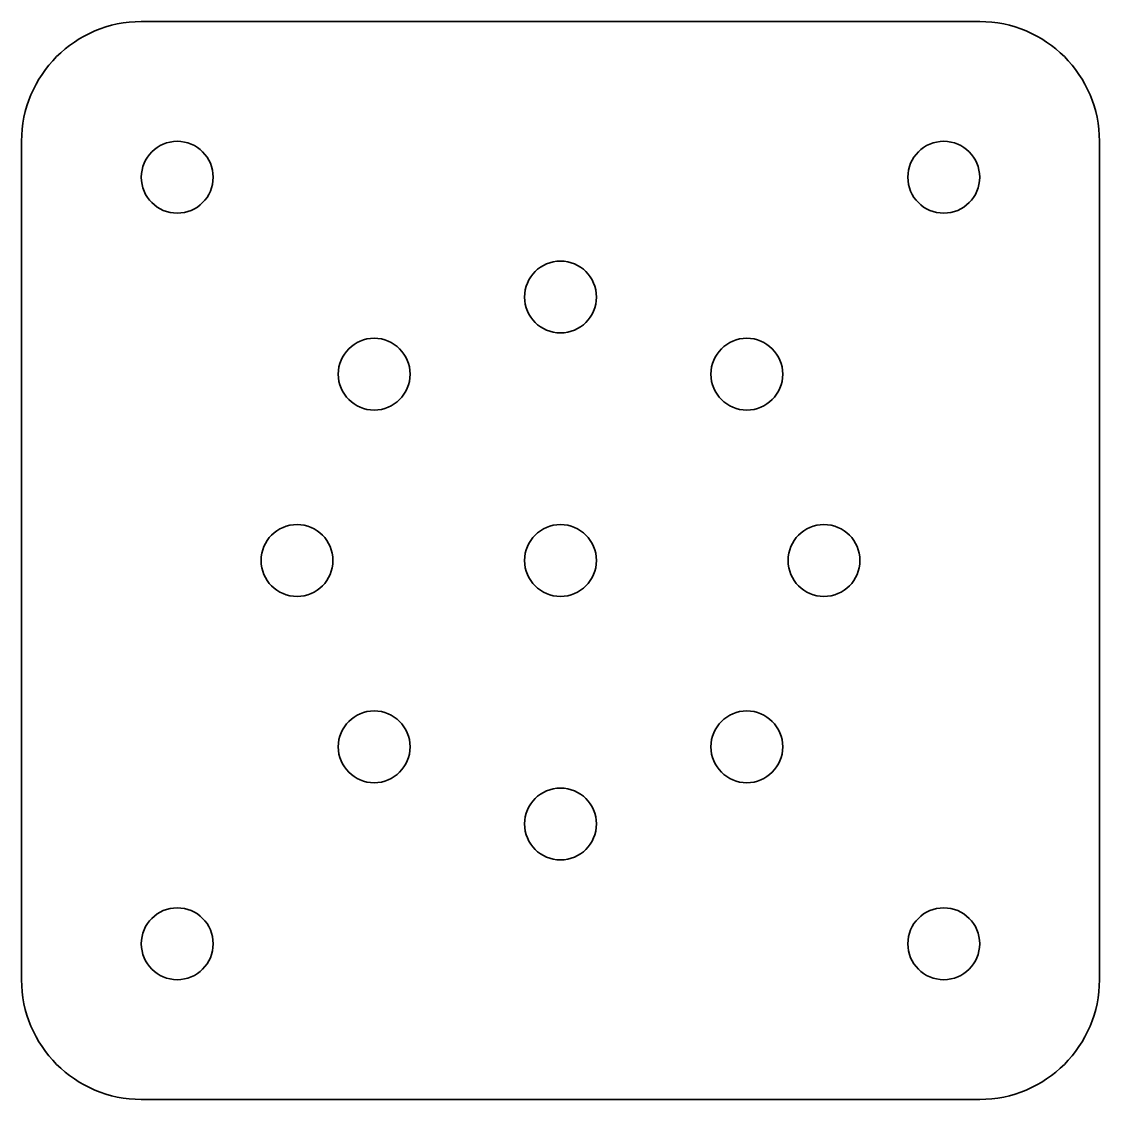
# Model space of a CAD drawing. Extents: x 572 to 617, y 398 to 443.
import ezdxf

# ---------------------------------------------------------------- set-up
doc = ezdxf.new("R2010")
doc.units = 0

msp = doc.modelspace()

# ---------------------------------------------------------------- linework, layer by layer
at = {"color": 7, "lineweight": 35}
for p, q in [((577, 443), (612, 443)), ((572, 403), (572, 438)), ((617, 438), (617, 403)), ((612, 398), (577, 398))]:
    msp.add_line(p, q, dxfattribs=at)
for centre in [(578.5, 436.5), (610.5, 436.5), (594.5, 431.5), (586.722, 428.278), (602.278, 428.278), (583.5, 420.5), (594.5, 420.5), (605.5, 420.5), (586.722, 412.722), (602.278, 412.722), (594.5, 409.5), (578.5, 404.5), (610.5, 404.5)]:
    msp.add_circle(centre, 1.5, dxfattribs=at)
for centre, start, end in [((577, 438), 90, 180), ((612, 438), 0, 90), ((577, 403), 180, 270), ((612, 403), 270, 360)]:
    msp.add_arc(centre, 5, start, end, dxfattribs=at)

doc.saveas('drawing.dxf')
